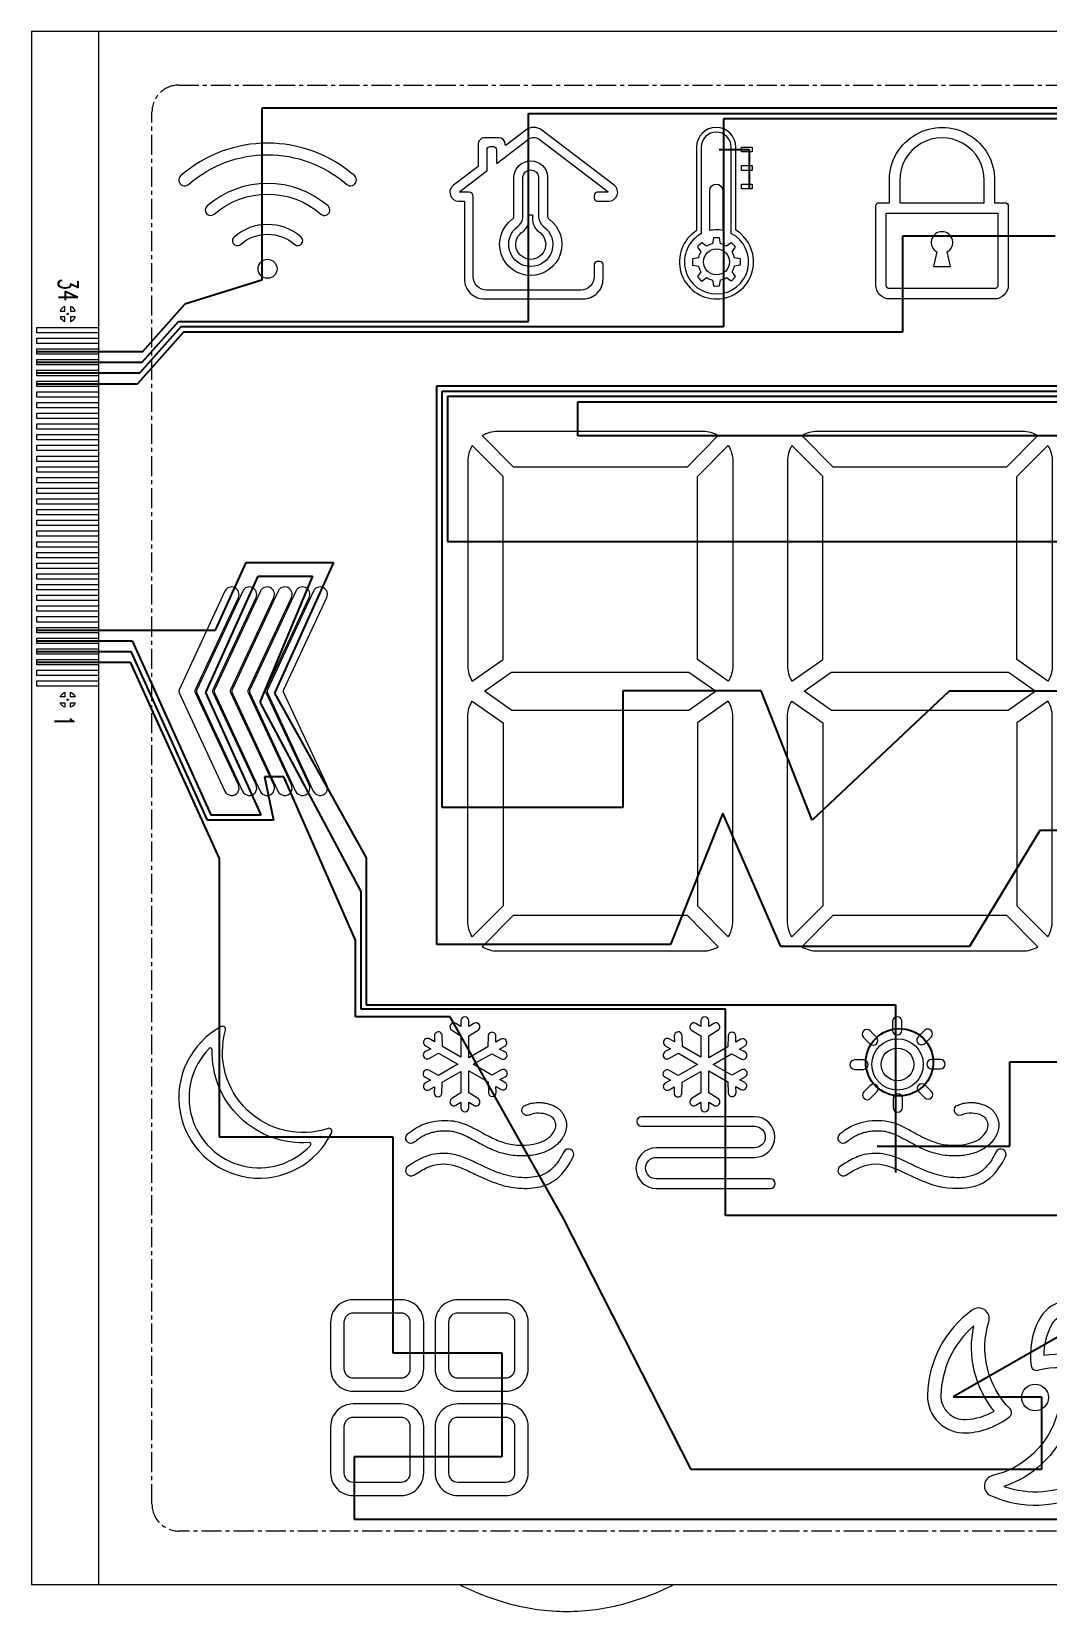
# Model space of a CAD drawing. Header units: millimetres. Extents: x 1979 to 4611, y 2266 to 2838.
# Drawn here: x 3366 to 3404, y 2680.1 to 2739.1 of the extents above; entities that cross this region are included whole.
import ezdxf

# ---------------------------------------------------------------- set-up
doc = ezdxf.new("R2010")
doc.units = ezdxf.units.MM
doc.linetypes.add('CENTER', pattern=[0.6, 0.375, -0.075, 0.075, -0.075])
doc.layers.add('com', color=1, linetype='Continuous')
doc.layers.add('DWG', color=7, linetype='Continuous')
doc.layers.add('LCD', color=4, linetype='Continuous', lineweight=20)
doc.styles.get("Standard").update_dxf_attribs({"font": 'txt.shx', "bigfont": 'gbcbig.shx'})

# ---------------------------------------------------------------- blocks, each defined once
blk = doc.blocks.new('SPC')
at = {"layer": 'LCD'}
for points in [[(16.342, 52), (16.013, 52, -0.718034), (16.003, 52.03), (17.013, 52.798, 0.234266), (17.019, 52.811), (17.019, 53.589, -0.41484), (17.136, 53.705), (17.256, 53.704, -0.413587), (17.372, 53.588), (17.372, 53.105, 0.620396), (17.399, 53.092), (18.565, 53.979, -0.337132), (18.967, 53.979), (21.532, 52.028, -0.718303), (21.522, 51.998), (21.14, 51.998, 0.414318), (21.024, 51.882), (21.024, 51.783, 0.41411), (21.14, 51.667), (21.571, 51.667, 0.718303), (21.771, 52.262), (19.067, 54.319, 0.337132), (18.465, 54.319), (17.73, 53.76, -0.620396), (17.703, 53.773), (17.703, 53.787, 0.413587), (17.455, 54.035), (16.937, 54.036, 0.41484), (16.688, 53.788), (16.688, 52.968), (15.763, 52.264, 0.718034), (15.963, 51.669), (16.159, 51.668, -0.41411), (16.176, 51.652), (16.176, 48.761, 0.414214), (16.922, 48.015), (20.61, 48.015, 0.414214), (21.356, 48.761), (21.356, 49.299, 0.414214), (21.24, 49.415), (21.14, 49.415, 0.414214), (21.024, 49.299), (21.024, 48.844, -0.414214), (20.527, 48.346), (17.005, 48.346, -0.414214), (16.507, 48.844), (16.507, 51.834, 0.41411)], [(26.319, 53.687, 1), (24.851, 53.687), (24.851, 50.568, 3.486322), (26.319, 50.581)], [(35.99, 52.44), (35.99, 51.608), (36.378, 51.608, -0.414214), (36.499, 51.487), (36.499, 48.528, -0.414214), (35.986, 48.015), (32.06, 48.015, -0.414214), (31.547, 48.528), (31.547, 51.487, -0.414214), (31.668, 51.608), (32.056, 51.608), (32.056, 52.465, -1.000475)], [(11.779, 52.293, 1), (12.063, 52.621, 0.37367), (5.575, 52.621, 1), (5.859, 52.293, -0.37367)], [(25.026, 53.687), (25.026, 50.454, 4.039611), (26.144, 50.465), (26.144, 53.687, 1)], [(35.603, 52.441, 1.00775), (32.443, 52.441), (32.443, 51.608), (35.603, 51.608)], [(17.965, 50.989, 0.214015), (18.023, 51.099), (18.023, 52.573, -0.948577), (19.284, 52.573), (19.284, 51.099, 0.214015), (19.342, 50.989, -3.04756)], [(18.177, 50.725, 0.202499), (18.361, 51.068), (18.361, 52.573, -0.888352), (18.945, 52.573), (18.945, 51.068, 0.202499), (19.13, 50.725, -3.143835)], [(10.815, 51.183, 1), (11.078, 51.487, 0.37367), (6.56, 51.487, 1), (6.823, 51.183, -0.37367)], [(25.34, 50.57), (25.34, 52.059, -1), (25.829, 52.059), (25.829, 50.575, 0.103239)], [(9.833, 50.053, 1), (10.071, 50.327, 0.37367), (7.567, 50.327, 1), (7.805, 50.053, -0.37367)], [(18.367, 50.533, 0.204472), (18.582, 50.941), (18.584, 51.16), (18.723, 51.16), (18.724, 50.941, 0.204472), (18.94, 50.533, -3.624789)], [(35.986, 48.402), (32.06, 48.402, -0.414214), (31.934, 48.528), (31.934, 51.221), (36.112, 51.221), (36.112, 48.528, -0.414214)], [(24.918, 49.552), (24.7, 49.515, 0.064732), (24.701, 49.282), (24.918, 49.245, 0.084971), (25.008, 49.029), (24.881, 48.849, 0.064732), (25.046, 48.685), (25.226, 48.813, 0.084971), (25.442, 48.723), (25.48, 48.506, 0.064732), (25.712, 48.506), (25.749, 48.724, 0.084971), (25.965, 48.814), (26.146, 48.686, 0.064732), (26.31, 48.851), (26.182, 49.031, 0.084971), (26.271, 49.248), (26.489, 49.285, 0.064732), (26.489, 49.518), (26.271, 49.555, 0.084971), (26.181, 49.771), (26.308, 49.951, 0.064732), (26.144, 50.115), (25.963, 49.987, 0.084971), (25.747, 50.077), (25.709, 50.294, 0.064732), (25.477, 50.294), (25.44, 50.076, 0.084971), (25.224, 49.986), (25.043, 50.114, 0.064732), (24.879, 49.949), (25.007, 49.769, 0.084971)], [(34.219, 49.774, 3.847294), (33.827, 49.774), (33.706, 49.222), (34.34, 49.222)], [(16.303, 34.321, 0.139094), (16.469, 33.736), (17.623, 34.548), (17.623, 41.379), (16.469, 42.54, 0.139094), (16.303, 41.955)], [(17.417, 43.069, 0.136063), (16.843, 42.91), (17.997, 41.749), (24.509, 41.749), (25.663, 42.91, 0.136063), (25.09, 43.069)], [(26.203, 34.321, -0.139094), (26.037, 33.736), (24.883, 34.548), (24.883, 41.379), (26.037, 42.54, -0.139094), (26.203, 41.955)], [(28.244, 34.321, 0.139094), (28.41, 33.736), (29.564, 34.548), (29.564, 41.379), (28.41, 42.54, 0.139094), (28.244, 41.955)], [(28.784, 42.91), (29.938, 41.749), (36.45, 41.749), (37.604, 42.91, 0.136063), (37.031, 43.069), (29.358, 43.069, 0.136063)], [(38.144, 34.321, -0.139094), (37.978, 33.736), (36.824, 34.548), (36.824, 41.379), (37.978, 42.54, -0.139094), (38.144, 41.955)], [(7.728, 36.868, 1), (7.228, 37.101), (5.512, 33.421, 0.221646), (5.512, 33.311), (7.225, 29.638, 1.013416), (7.728, 29.864), (6.125, 33.303, -0.221714), (6.125, 33.43)], [(8.389, 36.868, 1), (7.889, 37.101), (6.173, 33.421, 0.221646), (6.173, 33.311), (7.886, 29.638, 1.013416), (8.389, 29.864), (6.785, 33.303, -0.221714), (6.785, 33.43)], [(9.05, 36.868, 1), (8.55, 37.101), (6.833, 33.421, 0.221646), (6.833, 33.311), (8.547, 29.638, 1.013416), (9.05, 29.864), (7.446, 33.303, -0.221714), (7.446, 33.43)], [(9.71, 36.868, 1), (9.21, 37.101), (7.494, 33.421, 0.221646), (7.494, 33.311), (9.207, 29.638, 1.013416), (9.71, 29.864), (8.107, 33.303, -0.221714), (8.107, 33.43)], [(10.371, 36.868, 1), (9.871, 37.101), (8.155, 33.421, 0.221646), (8.155, 33.311), (9.868, 29.638, 1.013416), (10.371, 29.864), (8.767, 33.303, -0.221714), (8.767, 33.43)], [(11.032, 36.868, 1), (10.532, 37.101), (8.815, 33.421, 0.221646), (8.815, 33.311), (10.529, 29.638, 1.013416), (11.032, 29.864), (9.428, 33.303, -0.221714), (9.428, 33.43)], [(17.623, 32.185), (17.623, 25.354), (16.469, 24.193, -0.139094), (16.303, 24.778), (16.303, 32.412, -0.139094), (16.469, 32.997)], [(24.883, 32.185), (24.883, 25.354), (26.037, 24.193, 0.139094), (26.203, 24.778), (26.203, 32.412, 0.139094), (26.037, 32.997)], [(29.564, 32.185), (29.564, 25.354), (28.41, 24.193, -0.139094), (28.244, 24.778), (28.244, 32.412, -0.139094), (28.41, 32.997)], [(37.978, 32.997), (36.824, 32.185), (36.824, 25.354), (37.978, 24.193, 0.139094), (38.144, 24.778), (38.144, 32.412, 0.139094)], [(25.09, 23.664, 0.136063), (25.663, 23.823), (24.509, 24.984), (17.997, 24.984), (16.843, 23.823, 0.136063), (17.417, 23.664)], [(37.031, 23.664, 0.136063), (37.604, 23.823), (36.45, 24.984), (29.938, 24.984), (28.784, 23.823, 0.136063), (29.358, 23.664)], [(7.091, 20.839, 1.37923), (11.215, 16.884, 0.66148), (11.081, 17.036, -0.601431), (7.248, 20.712, 0.66148)], [(17.541, 20.366), (17.346, 20.253), (17.353, 20.48, 1), (17.061, 20.488), (17.049, 20.082), (16.339, 19.672), (16.339, 20.496), (16.685, 20.71, 1), (16.532, 20.958), (16.339, 20.839), (16.339, 21.064, 1), (16.047, 21.064), (16.047, 20.839), (15.855, 20.958, 1), (15.702, 20.71), (16.047, 20.496), (16.047, 19.697), (15.357, 20.096), (15.345, 20.502, 1), (15.053, 20.493), (15.06, 20.267), (14.865, 20.379, 1), (14.719, 20.127), (14.914, 20.015), (14.715, 19.907, 1), (14.853, 19.65), (15.211, 19.843), (15.923, 19.432), (15.203, 19.016), (14.846, 19.209, 1), (14.707, 18.952), (14.906, 18.845), (14.716, 18.735, 1), (14.862, 18.482), (15.052, 18.592), (15.046, 18.366, 1), (15.337, 18.357), (15.349, 18.764), (16.047, 19.167), (16.047, 18.365), (15.702, 18.151, 1), (15.855, 17.903), (16.047, 18.022), (16.047, 17.802, 1), (16.339, 17.802), (16.339, 18.022), (16.532, 17.903, 1), (16.685, 18.151), (16.339, 18.365), (16.339, 19.192), (17.057, 18.777), (17.069, 18.371, 1), (17.36, 18.38), (17.354, 18.606), (17.544, 18.496, 1), (17.69, 18.749), (17.499, 18.859), (17.699, 18.966, 1), (17.56, 19.223), (17.202, 19.03), (16.507, 19.432), (17.195, 19.829), (17.553, 19.637, 1), (17.691, 19.894), (17.492, 20.001), (17.687, 20.113, 1)], [(25.304, 20.496), (25.651, 20.709, 1), (25.497, 20.958), (25.304, 20.839), (25.304, 21.064, 1), (25.012, 21.064), (25.012, 20.839), (24.82, 20.958, 1), (24.666, 20.709), (25.012, 20.496), (25.012, 19.696), (24.321, 20.095), (24.309, 20.501, 1), (24.017, 20.493), (24.024, 20.266), (23.829, 20.379, 1), (23.683, 20.126), (23.878, 20.014), (23.679, 19.906, 1), (23.817, 19.649), (24.175, 19.842), (24.888, 19.43), (24.168, 19.014), (23.81, 19.207, 1), (23.671, 18.95), (23.871, 18.843), (23.68, 18.733, 1), (23.826, 18.48), (24.017, 18.59), (24.01, 18.364, 1), (24.302, 18.355), (24.314, 18.762), (25.012, 19.165), (25.012, 18.363), (24.666, 18.149, 1), (24.82, 17.9), (25.012, 18.019), (25.012, 17.799, 1), (25.304, 17.799), (25.304, 18.019), (25.497, 17.9, 1), (25.651, 18.149), (25.304, 18.363), (25.304, 19.19), (26.023, 18.775), (26.035, 18.369, 1), (26.327, 18.377), (26.32, 18.604), (26.51, 18.494, 1), (26.656, 18.747), (26.466, 18.857), (26.665, 18.964, 1), (26.527, 19.221), (26.169, 19.028), (25.472, 19.43), (26.161, 19.828), (26.519, 19.635, 1), (26.658, 19.892), (26.458, 20), (26.653, 20.112, 1), (26.507, 20.365), (26.312, 20.253), (26.319, 20.479, 1), (26.027, 20.488), (26.015, 20.081), (25.304, 19.671)], [(31.093, 20.435), (31.33, 20.198, 1), (31.576, 20.445), (31.34, 20.681, 1)], [(32.524, 20.701), (32.524, 21.035, 1), (32.176, 21.035), (32.176, 20.701, 1)], [(33.376, 20.212), (33.613, 20.448, 1), (33.366, 20.695), (33.13, 20.459, 1)], [(10.369, 16.507, -0.441859), (6.749, 19.978, 0.68037), (6.639, 20.025, 1.013291), (10.421, 16.399, 0.68037)], [(31.087, 19.244, 1), (31.087, 19.593), (30.753, 19.593, 1), (30.753, 19.244)], [(33.967, 19.612), (33.633, 19.612, 1), (33.633, 19.264), (33.967, 19.264, 1)], [(31.354, 18.162), (31.59, 18.398, 1), (31.343, 18.644), (31.107, 18.408, 1)], [(32.544, 17.821), (32.544, 18.155, 1), (32.195, 18.155), (32.195, 17.821, 1)], [(33.626, 18.422), (33.39, 18.658, 1), (33.144, 18.412), (33.38, 18.176, 1)], [(18.59, 17.532, -1.016266), (18.467, 17.911, 0.014806), (18.501, 17.922, -0.015084), (18.631, 17.965, -0.042138), (18.81, 17.999, -0.035418), (18.982, 18.006, -0.028602), (19.144, 17.991, -0.023822), (19.3, 17.96, -0.036535), (19.467, 17.905, -0.039711), (19.601, 17.837, -0.032735), (19.691, 17.775, -0.037518), (19.776, 17.695, -0.03771), (19.85, 17.601, -0.035655), (19.907, 17.5, -0.03487), (19.95, 17.394, -0.036053), (19.977, 17.28, -0.038766), (19.988, 17.16, -0.041047), (19.979, 17.037, -0.018466), (19.968, 16.98, -0.016992), (19.954, 16.926, -0.015401), (19.936, 16.875, -0.013956), (19.917, 16.827, -0.023359), (19.874, 16.741, -0.027136), (19.804, 16.63, -0.033538), (19.696, 16.498, -0.032003), (19.574, 16.383, -0.030889), (19.44, 16.286, -0.029522), (19.299, 16.207, -0.034669), (19.086, 16.122, -0.029411), (18.813, 16.054, -0.026383), (18.54, 16.017, -0.02561), (18.266, 16.009, -0.025288), (17.993, 16.028, -0.038312), (17.592, 16.109, -0.045889), (17.001, 16.341, -0.005978), (16.876, 16.404, -0.004553), (16.715, 16.49, 0.011614), (16.268, 16.73, 0.029683), (15.994, 16.848, 0.02932), (15.818, 16.9, 0.029165), (15.636, 16.931, 0.027292), (15.447, 16.941, 0.013114), (15.351, 16.939, 0.012877), (15.255, 16.931, 0.012714), (15.159, 16.919, 0.012628), (15.063, 16.901, 0.026731), (14.879, 16.853, 0.029814), (14.707, 16.786, 0.033296), (14.55, 16.702, 0.020479), (14.389, 16.588, 0.002183), (14.301, 16.52, -1), (14.057, 16.835, -0.006712), (14.195, 16.94, -0.082648), (14.729, 17.222, -0.107137), (15.679, 17.327, -0.080322), (16.312, 17.149, -0.013124), (16.494, 17.062, -0.007808), (16.853, 16.869, 0.011823), (17.161, 16.706, 0.044328), (17.67, 16.501, 0.138633), (18.905, 16.484, 0.082465), (19.248, 16.635, 0.125105), (19.538, 16.957, 0.120319), (19.59, 17.152, 0.295573), (19.347, 17.523, 0.077837), (19.061, 17.6, 0.122996), (18.69, 17.566), (18.635, 17.547, -0.019427)], [(34.736, 17.529, -1), (34.626, 17.912, 0.013394), (34.657, 17.922, -0.016111), (34.786, 17.965, -0.041966), (34.965, 17.999, -0.035205), (35.137, 18.006, -0.028395), (35.3, 17.991, -0.023978), (35.455, 17.96, -0.037033), (35.622, 17.905, -0.040011), (35.757, 17.837, -0.032848), (35.846, 17.775, -0.037596), (35.932, 17.695, -0.037636), (36.005, 17.601, -0.035629), (36.063, 17.5, -0.034869), (36.105, 17.394, -0.036101), (36.133, 17.28, -0.038852), (36.143, 17.16, -0.040966), (36.135, 17.037), (36.13, 17.008), (36.124, 16.98), (36.109, 16.926), (36.092, 16.875), (36.072, 16.827), (36.052, 16.783), (36.03, 16.741, -0.027136), (35.959, 16.63, -0.033494), (35.851, 16.498, -0.031971), (35.729, 16.383, -0.030871), (35.596, 16.286, -0.029394), (35.454, 16.207, -0.034278), (35.241, 16.122, -0.029133), (34.968, 16.054, -0.026344), (34.695, 16.017, -0.02559), (34.421, 16.009, -0.025289), (34.148, 16.028, -0.038386), (33.747, 16.109, -0.049837), (33.031, 16.404, 0.008347), (32.424, 16.73, 0.030566), (32.149, 16.848, 0.029636), (31.973, 16.9, 0.029039), (31.791, 16.931, 0.027201), (31.602, 16.941), (31.555, 16.94), (31.506, 16.939), (31.458, 16.935), (31.41, 16.931), (31.362, 16.925), (31.314, 16.919), (31.266, 16.91), (31.219, 16.901, 0.026884), (31.034, 16.853, 0.029998), (30.862, 16.786, 0.033482), (30.705, 16.702, 0.019409), (30.544, 16.588), (30.456, 16.52, -1), (30.213, 16.835, -0.06855), (30.695, 17.148, -0.232265), (32.598, 17.088), (32.701, 17.035), (32.804, 16.981, 0.006031), (33.213, 16.758, 0.061417), (33.908, 16.478, 0.144468), (35.171, 16.519, 0.182761), (35.68, 16.931, 0.441036), (35.528, 17.51, 0.225199)], [(27.015, 17.116, -1), (27.015, 16.314), (23.345, 16.314, 1), (23.345, 14.795), (27.606, 14.795, 1), (27.606, 15.153), (23.345, 15.153, -1), (23.345, 15.956), (27.015, 15.956, 1), (27.015, 17.475), (22.796, 17.475, 1), (22.796, 17.116)], [(17.697, 15.302, -0.032613), (17.194, 15.482, -0.012231), (16.77, 15.675, 0.011254), (16.316, 15.887, 0.008922), (16.175, 15.944, 0.05621), (15.655, 16.087, 0.107877), (14.866, 16.033, 0.049817), (14.465, 15.864, 0.018829), (14.071, 15.633, 1), (14.281, 15.295, -0.006601), (14.532, 15.447, -0.027598), (14.807, 15.588, -0.166889), (15.745, 15.665, -0.036831), (16.074, 15.556, -0.016826), (16.56, 15.335, 0.020629), (17.241, 15.034, 0.055372), (18.003, 14.83, 0.073405), (18.836, 14.828, 0.045148), (19.18, 14.912, 0.12491), (19.798, 15.314, 0.066187), (20.165, 15.838, 0.005155), (20.239, 15.979, 1), (19.885, 16.161, -0.012908), (19.77, 15.947, -0.05768), (19.509, 15.588, -0.060537), (19.289, 15.403, -0.090325), (18.877, 15.24, -0.044699), (18.525, 15.198, -0.077914)], [(30.436, 15.295, -0.019309), (30.847, 15.533, -0.201799), (31.981, 15.643, -0.045088), (32.624, 15.379, 0.026477), (33.499, 14.996, 0.123491), (34.992, 14.828, 0.189711), (36.018, 15.386, 0.062196), (36.394, 15.979, 1), (36.04, 16.161, -0.011282), (35.925, 15.947, -0.115135), (35.444, 15.403, -0.135478), (34.68, 15.198, -0.078507), (33.852, 15.302, -0.04504), (32.925, 15.675), (32.703, 15.782), (32.611, 15.825, 0.074411), (31.81, 16.087, 0.107877), (31.021, 16.033, 0.062142), (30.487, 15.791), (30.4, 15.739), (30.227, 15.633, 1)], [(13.812, 7.222, 0.414214), (14.653, 8.063), (14.653, 9.799, 0.414214), (13.812, 10.64), (12.016, 10.64, 0.414214), (11.175, 9.799), (11.175, 8.063, 0.414214), (12.016, 7.222)], [(15.925, 10.64, 0.414214), (15.084, 9.799), (15.084, 8.063, 0.414214), (15.925, 7.222), (17.721, 7.222, 0.414214), (18.562, 8.063), (18.562, 9.799, 0.414214), (17.721, 10.64)], [(37.638, 9.873, 0.154027), (37.355, 8.173, 0.447813), (37.601, 8.009, -0.275579), (40.816, 7.072, 0.717666), (41.5, 7.38, 0.236572), (39.58, 10.428, 0.435888)], [(13.812, 7.722, 0.414214), (14.153, 8.063), (14.153, 9.799, 0.414214), (13.812, 10.14), (12.016, 10.14, 0.414214), (11.675, 9.799), (11.675, 8.063, 0.414214), (12.016, 7.722)], [(15.925, 10.14, 0.414214), (15.584, 9.799), (15.584, 8.063, 0.414214), (15.925, 7.722), (17.721, 7.722, 0.414214), (18.062, 8.063), (18.062, 9.799, 0.414214), (17.721, 10.14)], [(34.933, 5.665, 0.154027), (36.546, 6.271, 0.447813), (36.565, 6.566, -0.275579), (35.77, 9.818, 0.717666), (35.16, 10.257, 0.236572), (33.481, 7.07, 0.435888)], [(38.084, 9.647, 0.119061), (37.827, 8.567, -0.228202), (40.96, 7.632, 0.213921), (39.321, 10, 0.435888)], [(34.906, 6.165, 0.119061), (35.97, 6.482, -0.228202), (35.212, 9.663, 0.213921), (33.981, 7.06, 0.435888)], [(13.812, 3.328, 0.414214), (14.653, 4.169), (14.653, 5.905, 0.414214), (13.812, 6.746), (12.016, 6.746, 0.414214), (11.175, 5.905), (11.175, 4.169, 0.414214), (12.016, 3.328)], [(15.925, 6.746, 0.414214), (15.084, 5.905), (15.084, 4.169, 0.414214), (15.925, 3.328), (17.721, 3.328, 0.414214), (18.562, 4.169), (18.562, 5.905, 0.414214), (17.721, 6.746)], [(38.333, 6.39, -0.275579), (35.914, 4.075, 0.717666), (35.839, 3.328, 0.236572), (39.439, 3.467, 0.435888), (39.929, 5.426, 0.154027), (38.598, 6.521, 0.447813)], [(13.812, 3.828, 0.414214), (14.153, 4.169), (14.153, 5.905, 0.414214), (13.812, 6.246), (12.016, 6.246, 0.414214), (11.675, 5.905), (11.675, 4.169, 0.414214), (12.016, 3.828)], [(15.925, 6.246, 0.414214), (15.584, 5.905), (15.584, 4.169, 0.414214), (15.925, 3.828), (17.721, 3.828, 0.414214), (18.062, 4.169), (18.062, 5.905, 0.414214), (17.721, 6.246)], [(39.51, 5.154, 0.119061), (38.703, 5.916, -0.228202), (36.327, 3.67, 0.213921), (39.198, 3.905, 0.435888)]]:
    blk.add_lwpolyline(points, format="xyb", close=True, dxfattribs=at)
for points in [[(26.934, 53.512), (26.526, 53.512), (26.526, 53.687), (26.934, 53.687)], [(26.934, 52.818), (26.526, 52.818), (26.526, 52.993), (26.934, 52.993)], [(26.934, 52.124), (26.526, 52.124), (26.526, 52.3), (26.934, 52.3)], [(24.567, 34.078), (25.579, 33.366), (24.557, 32.648), (17.949, 32.648), (16.927, 33.366), (17.939, 34.078)], [(36.508, 34.078), (37.52, 33.366), (36.498, 32.648), (29.89, 32.648), (28.868, 33.366), (29.88, 34.078)]]:
    blk.add_lwpolyline(points, close=True, dxfattribs=at)
for centre, radius in [((25.595, 49.4), 0.486), ((8.819, 49.141), 0.355), ((32.36, 19.428), 0.96), ((32.36, 19.428), 0.611), ((37.5, 6.988), 0.5)]:
    blk.add_circle(centre, radius, dxfattribs=at)
blk = doc.blocks.new('DWG')
at = {"layer": 'LCD'}
for points in [[(0, 58), (0, 0), (72.5, 0), (72.5, 58)], [(2.5, 46.75), (0.2, 46.75), (0.2, 46.95), (2.5, 46.95)], [(2.5, 46.35), (0.2, 46.35), (0.2, 46.55), (2.5, 46.55)], [(2.5, 45.95), (0.2, 45.95), (0.2, 46.15), (2.5, 46.15)], [(2.5, 45.55), (0.2, 45.55), (0.2, 45.75), (2.5, 45.75)], [(2.5, 45.15), (0.2, 45.15), (0.2, 45.35), (2.5, 45.35)], [(2.5, 44.75), (0.2, 44.75), (0.2, 44.95), (2.5, 44.95)], [(2.5, 44.35), (0.2, 44.35), (0.2, 44.55), (2.5, 44.55)], [(2.5, 43.95), (0.2, 43.95), (0.2, 44.15), (2.5, 44.15)], [(2.5, 43.55), (0.2, 43.55), (0.2, 43.75), (2.5, 43.75)], [(2.5, 43.15), (0.2, 43.15), (0.2, 43.35), (2.5, 43.35)], [(2.5, 42.75), (0.2, 42.75), (0.2, 42.95), (2.5, 42.95)], [(2.5, 42.35), (0.2, 42.35), (0.2, 42.55), (2.5, 42.55)], [(2.5, 41.95), (0.2, 41.95), (0.2, 42.15), (2.5, 42.15)], [(2.5, 41.55), (0.2, 41.55), (0.2, 41.75), (2.5, 41.75)], [(2.5, 41.15), (0.2, 41.15), (0.2, 41.35), (2.5, 41.35)], [(2.5, 40.75), (0.2, 40.75), (0.2, 40.95), (2.5, 40.95)], [(2.5, 40.35), (0.2, 40.35), (0.2, 40.55), (2.5, 40.55)], [(2.5, 39.95), (0.2, 39.95), (0.2, 40.15), (2.5, 40.15)], [(2.5, 39.55), (0.2, 39.55), (0.2, 39.75), (2.5, 39.75)], [(2.5, 39.15), (0.2, 39.15), (0.2, 39.35), (2.5, 39.35)], [(2.5, 38.75), (0.2, 38.75), (0.2, 38.95), (2.5, 38.95)], [(2.5, 38.35), (0.2, 38.35), (0.2, 38.55), (2.5, 38.55)], [(2.5, 37.95), (0.2, 37.95), (0.2, 38.15), (2.5, 38.15)], [(2.5, 37.55), (0.2, 37.55), (0.2, 37.75), (2.5, 37.75)], [(2.5, 37.15), (0.2, 37.15), (0.2, 37.35), (2.5, 37.35)], [(2.5, 36.75), (0.2, 36.75), (0.2, 36.95), (2.5, 36.95)], [(2.5, 36.35), (0.2, 36.35), (0.2, 36.55), (2.5, 36.55)], [(2.5, 35.95), (0.2, 35.95), (0.2, 36.15), (2.5, 36.15)], [(2.5, 35.55), (0.2, 35.55), (0.2, 35.75), (2.5, 35.75)], [(2.5, 35.15), (0.2, 35.15), (0.2, 35.35), (2.5, 35.35)], [(2.5, 34.75), (0.2, 34.75), (0.2, 34.95), (2.5, 34.95)], [(2.5, 34.35), (0.2, 34.35), (0.2, 34.55), (2.5, 34.55)], [(2.5, 33.95), (0.2, 33.95), (0.2, 34.15), (2.5, 34.15)], [(2.5, 33.55), (0.2, 33.55), (0.2, 33.75), (2.5, 33.75)]]:
    blk.add_lwpolyline(points, close=True, dxfattribs=at)
blk.add_lwpolyline([(2.5, 58), (2.5, 0)], dxfattribs=at)
at = {"layer": 'LCD', "linetype": 'CENTER', "ltscale": 2}
blk.add_lwpolyline([(70.5, 55), (70.5, 3, -0.414214), (69.5, 2), (5.5, 2, -0.414214), (4.5, 3), (4.5, 55, -0.414214), (5.5, 56), (69.5, 56, -0.414214)], format="xyb", close=True, dxfattribs=at)
at = {"layer": 'LCD'}
for points in [[(1.24, 47.734, 0.207908), (1.071, 47.565), (1.24, 47.565)], [(1.24, 47.176), (1.24, 47.345), (1.071, 47.345, 0.207908)], [(1.46, 47.565), (1.629, 47.565, 0.207908), (1.46, 47.734)], [(1.46, 47.345), (1.46, 47.176, 0.207908), (1.629, 47.345)], [(1.24, 33.324), (1.24, 33.155), (1.071, 33.155, -0.207908)], [(1.46, 33.155), (1.46, 33.324, -0.207908), (1.629, 33.155)], [(1.24, 32.766, -0.207908), (1.071, 32.935), (1.24, 32.935)], [(1.46, 32.935), (1.629, 32.935, -0.207908), (1.46, 32.766)]]:
    blk.add_lwpolyline(points, format="xyb", close=True, dxfattribs=at)
blk.add_lwpolyline([(16, 0, 0.049067), (17.818, -0.702, 0.066912), (20, -1, 0.066912), (22.182, -0.702, 0.049067), (24, 0)], format="xyb", dxfattribs=at)
for centre in [(1.35, 47.455), (1.35, 33.045)]:
    blk.add_circle(centre, 0.025, dxfattribs=at)
blk.add_blockref('SPC', (0, 0), dxfattribs=at)
at = {"layer": 'LCD', "width": 0.7}
for s, p in [('34', (1.012, 48.786)), ('1', (0.855, 32.474))]:
    blk.add_text(s, height=0.72, rotation=270, dxfattribs=at).set_placement(p)

msp = doc.modelspace()

# ---------------------------------------------------------------- linework, layer by layer
at = {"layer": 'com'}
for p, q in [((3374.59125, 2736.24441), (3374.59125, 2729.82581)), ((3434.17389, 2736.24441), (3374.59125, 2736.24441)), ((3374.59125, 2729.82581), (3371.71644, 2728.92526)), ((3370.13794, 2727.15694), (3371.71644, 2728.92526)), ((3366.18606, 2727.15694), (3370.13794, 2727.15694)), ((3386.39869, 2725.27626), (3430.88726, 2725.27626)), ((3386.39869, 2724.01043), (3386.39869, 2725.27626)), ((3420.05813, 2724.01043), (3386.39869, 2724.01043)), ((3366.18606, 2715.55694), (3369.66543, 2715.55694)), ((3369.66543, 2715.55694), (3372.99133, 2708.21954)), ((3372.99133, 2708.21954), (3372.99133, 2697.83072)), ((3372.99133, 2697.83072), (3379.48127, 2697.83072)), ((3379.48127, 2697.83072), (3379.48127, 2689.7693)), ((3379.48127, 2689.7693), (3383.5614, 2689.7693)), ((3383.5614, 2689.7693), (3383.5614, 2685.87865)), ((3378.04721, 2685.87865), (3378.04721, 2683.54649)), ((3383.5614, 2685.87865), (3378.04721, 2685.87865)), ((3378.04721, 2683.54649), (3426.1206, 2683.54649))]:
    msp.add_line(p, q, dxfattribs=at)
at = {"layer": 'com', "color": 2}
for p, q in [((3384.54987, 2736.04441), (3404.64317, 2736.04441)), ((3384.54987, 2728.27626), (3384.54987, 2736.04441)), ((3370.12366, 2726.75694), (3371.47989, 2728.27626)), ((3371.47989, 2728.27626), (3384.54987, 2728.27626)), ((3366.18606, 2726.75694), (3370.12366, 2726.75694)), ((3381.52434, 2725.47626), (3381.52434, 2720.05982)), ((3430.68726, 2725.47626), (3381.52434, 2725.47626)), ((3381.52434, 2720.05982), (3405.70301, 2720.05982)), ((3366.18606, 2715.95694), (3369.70371, 2715.95694)), ((3372.56094, 2709.65348), (3369.70371, 2715.95694)), ((3374.69393, 2711.27853), (3375.02513, 2709.65348)), ((3375.41136, 2711.27853), (3374.69393, 2711.27853)), ((3378.09424, 2705.17894), (3375.41136, 2711.27853)), ((3375.02513, 2709.65348), (3372.56094, 2709.65348)), ((3378.09424, 2702.31653), (3378.09424, 2705.17894)), ((3381.62747, 2702.31653), (3378.09424, 2702.31653)), ((3385.86027, 2694.7798), (3381.62747, 2702.31653)), ((3390.63943, 2685.40691), (3385.86027, 2694.7798)), ((3404.6322, 2690.52479), (3400.4264, 2688.12057)), ((3400.4264, 2688.12057), (3403.72675, 2688.12057)), ((3403.72675, 2688.12057), (3403.72675, 2685.40691)), ((3403.72675, 2685.40691), (3390.63943, 2685.40691))]:
    msp.add_line(p, q, dxfattribs=at)
at = {"layer": 'com', "color": 5}
for p, q in [((3391.84825, 2735.84441), (3391.84825, 2728.07626)), ((3404.44317, 2735.84441), (3391.84825, 2735.84441)), ((3392.81225, 2734.69735), (3391.67805, 2734.69735)), ((3392.81225, 2733.2484), (3392.81225, 2734.69735)), ((3371.56945, 2728.07626), (3370.03469, 2726.35694)), ((3391.84825, 2728.07626), (3371.56945, 2728.07626)), ((3366.18606, 2726.35694), (3370.03469, 2726.35694)), ((3381.32434, 2725.67626), (3430.48726, 2725.67626)), ((3381.32434, 2710.12605), (3381.32434, 2725.67626)), ((3372.49559, 2714.42351), (3374.4585, 2718.76951)), ((3374.4585, 2718.76951), (3376.47994, 2718.76951)), ((3376.47994, 2718.76951), (3374.51296, 2714.06327)), ((3366.18606, 2716.35694), (3369.74198, 2716.35694)), ((3369.74198, 2716.35694), (3372.68987, 2709.85348)), ((3374.56411, 2709.85348), (3372.49559, 2714.42351)), ((3374.51296, 2714.06327), (3378.29424, 2706.99572)), ((3388.08429, 2714.49015), (3388.08429, 2710.12605)), ((3393.2501, 2714.49015), (3388.08429, 2714.49015)), ((3395.15505, 2709.65582), (3393.2501, 2714.49015)), ((3400.27326, 2714.47232), (3395.15505, 2709.65582)), ((3404.9972, 2714.47232), (3400.27326, 2714.47232)), ((3388.08429, 2710.12605), (3381.32434, 2710.12605)), ((3372.68987, 2709.85348), (3374.56411, 2709.85348)), ((3378.29424, 2706.99572), (3378.29424, 2702.60695)), ((3378.29424, 2702.60695), (3391.91992, 2702.60695)), ((3391.91992, 2694.88682), (3391.91992, 2702.60695)), ((3416.1867, 2694.88682), (3391.91992, 2694.88682))]:
    msp.add_line(p, q, dxfattribs=at)
at = {"layer": 'com', "color": 220}
for p, q in [((3398.53646, 2731.4667), (3398.53646, 2727.87626)), ((3404.24317, 2731.4667), (3398.53646, 2731.4667)), ((3371.65901, 2727.87626), (3369.94573, 2725.95694)), ((3398.53646, 2727.87626), (3371.65901, 2727.87626)), ((3366.18606, 2725.95694), (3369.94573, 2725.95694)), ((3381.12434, 2725.87626), (3430.28726, 2725.87626)), ((3381.12434, 2705.01707), (3381.12434, 2725.87626)), ((3372.86198, 2716.75694), (3373.99939, 2719.27523)), ((3373.99939, 2719.27523), (3377.26629, 2719.27523)), ((3377.26629, 2719.27523), (3375.06432, 2714.39992)), ((3366.18606, 2716.75694), (3372.86198, 2716.75694)), ((3375.06432, 2714.39992), (3378.49424, 2708.24722)), ((3391.81826, 2709.92171), (3389.85837, 2705.01707)), ((3393.98379, 2704.93875), (3391.81826, 2709.92171)), ((3403.65971, 2709.27548), (3401.03649, 2704.93875)), ((3404.53565, 2709.27548), (3403.65971, 2709.27548)), ((3378.49424, 2708.24722), (3378.49424, 2702.75695)), ((3389.85837, 2705.01707), (3381.12434, 2705.01707)), ((3401.03649, 2704.93875), (3393.98379, 2704.93875)), ((3378.49424, 2702.75695), (3398.27644, 2702.75695)), ((3398.27644, 2702.75695), (3398.27644, 2696.50391)), ((3402.54531, 2700.63338), (3417.81418, 2700.63338)), ((3402.54531, 2697.48012), (3402.54531, 2700.63338)), ((3397.585, 2697.48012), (3402.54531, 2697.48012))]:
    msp.add_line(p, q, dxfattribs=at)
msp.add_circle((3398.42092, 2700.61674), 1.25952, dxfattribs=at)

# ---------------------------------------------------------------- block references
at = {"layer": 'DWG'}
msp.add_blockref('DWG', (3365.98606, 2681.10694), dxfattribs=at)

doc.saveas('drawing.dxf')
